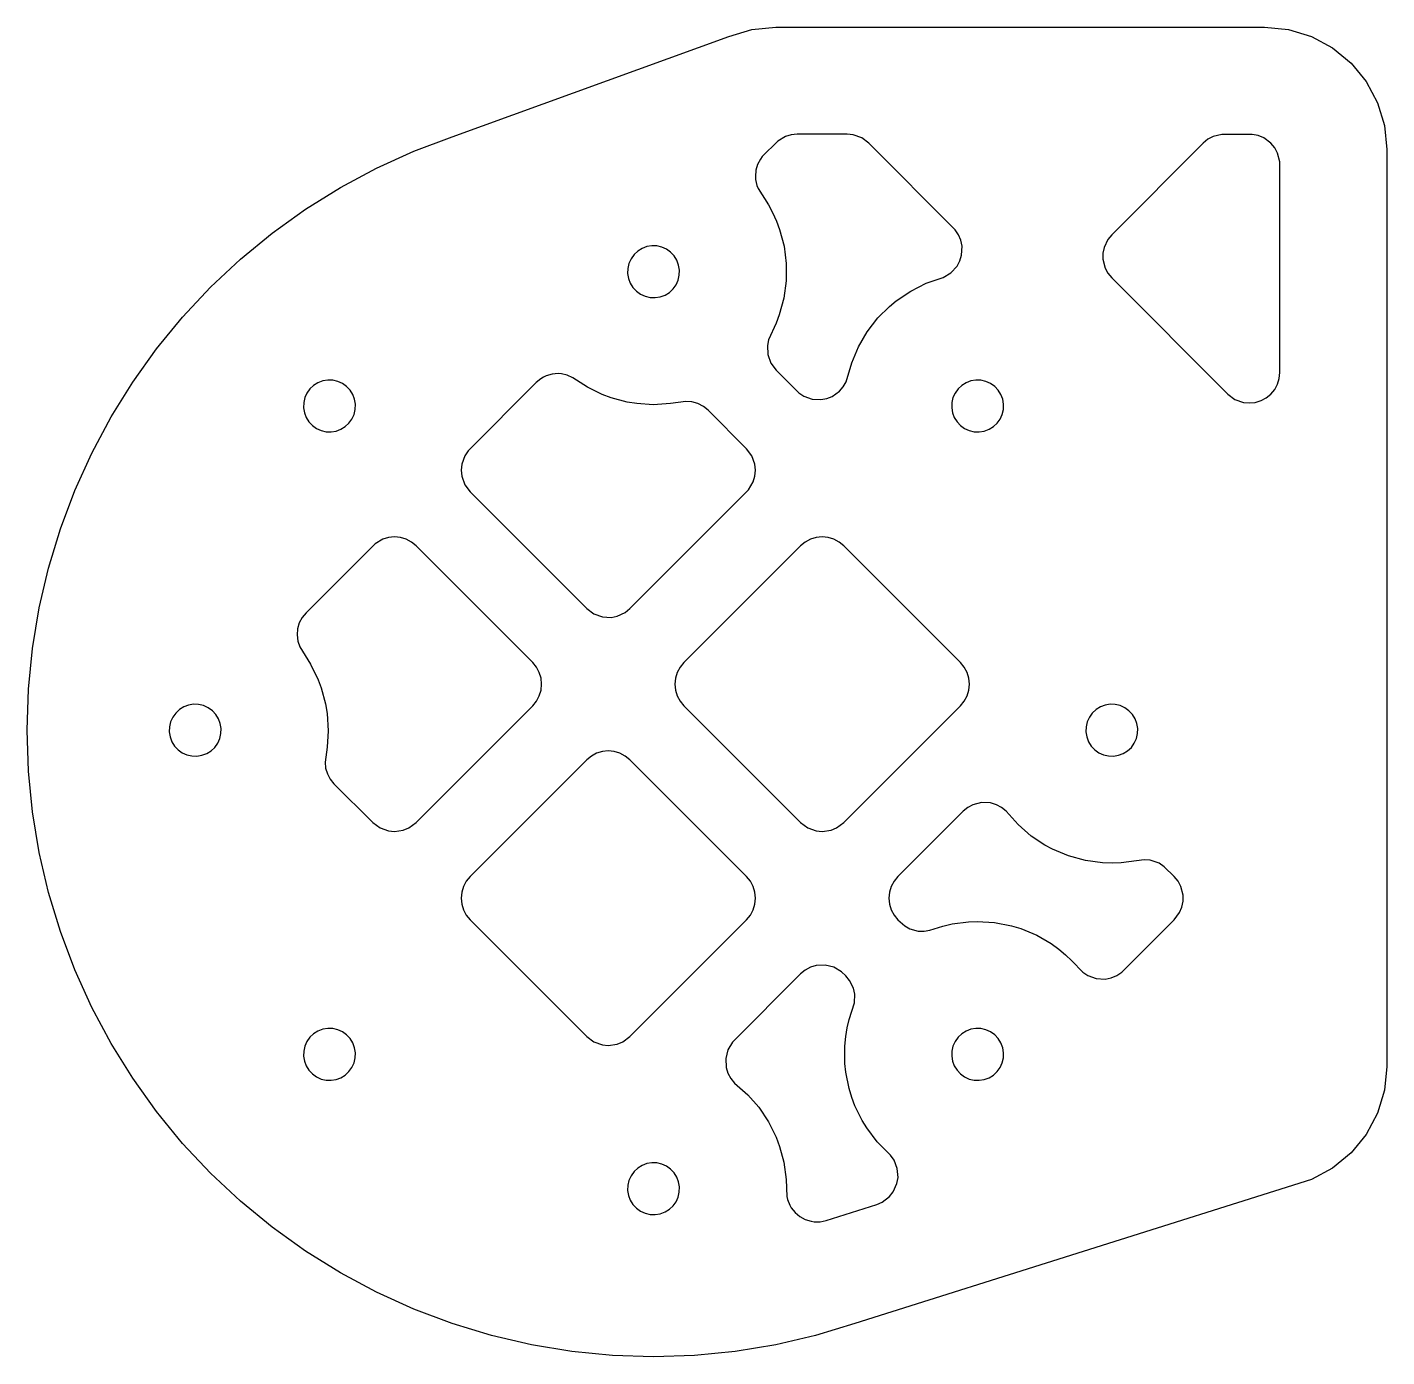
# Model space of a CAD drawing. Header units: millimetres. Extents: x 0 to 89, y 0 to 87.
import ezdxf

# ---------------------------------------------------------------- set-up
doc = ezdxf.new("R2010")
doc.units = ezdxf.units.MM
doc.layers.add('CUT', color=1, linetype='Continuous')

msp = doc.modelspace()

# ---------------------------------------------------------------- linework, layer by layer
at = {"layer": 'CUT'}
for points in [[(41, 0), (38.318, 0.088), (35.648, 0.351), (33.001, 0.788), (30.388, 1.397), (27.821, 2.176), (25.31, 3.121), (22.866, 4.228), (20.5, 5.493), (18.222, 6.91), (16.041, 8.473), (13.967, 10.175), (12.009, 12.009), (10.175, 13.967), (8.473, 16.041), (6.91, 18.222), (5.493, 20.5), (4.228, 22.866), (3.121, 25.31), (2.176, 27.821), (1.397, 30.388), (0.788, 33.001), (0.351, 35.648), (0.088, 38.318), (0, 41), (0.088, 43.682), (0.351, 46.352), (0.788, 48.999), (1.397, 51.612), (2.176, 54.179), (3.121, 56.69), (4.228, 59.134), (5.493, 61.5), (6.91, 63.778), (8.473, 65.959), (10.175, 68.033), (12.009, 69.991), (13.967, 71.825), (16.041, 73.527), (18.222, 75.09), (20.5, 76.507), (22.866, 77.772), (25.31, 78.879), (27.821, 79.824), (45.939, 86.391), (47.439, 86.846), (49, 87), (81, 87), (82.561, 86.846), (84.061, 86.391), (85.445, 85.652), (86.657, 84.657), (87.652, 83.445), (88.391, 82.061), (88.846, 80.561), (89, 79), (89, 19), (88.846, 17.439), (88.391, 15.939), (87.652, 14.555), (86.657, 13.343), (85.445, 12.348), (84.061, 11.609), (54.179, 2.176), (51.612, 1.397), (48.999, 0.788), (46.352, 0.351), (43.682, 0.088), (41, 0)], [(51.381, 62.665), (51.958, 62.63), (52.338, 62.7), (52.697, 62.841), (53.169, 63.175), (53.422, 63.467), (53.613, 63.803), (53.983, 65.042), (54.422, 66.092), (54.995, 67.075), (55.692, 67.976), (56.451, 68.735), (56.889, 69.098), (57.834, 69.734), (58.853, 70.241), (59.969, 70.633), (60.472, 70.935), (60.866, 71.369), (61.051, 71.715), (61.165, 72.09), (61.194, 72.677), (61.117, 73.061), (60.967, 73.423), (60.749, 73.749), (55.098, 79.414), (54.627, 79.764), (54.074, 79.962), (53.684, 80), (50.396, 80), (50.006, 79.962), (49.63, 79.848), (49.127, 79.546), (48.119, 78.537), (48, 78.376), (47.813, 78.02), (47.701, 77.635), (47.668, 77.235), (47.682, 77.034), (47.77, 76.643), (47.842, 76.455), (48.52, 75.38), (48.791, 74.878), (49.053, 74.3), (49.251, 73.766), (49.542, 72.666), (49.686, 71.537), (49.682, 70.398), (49.529, 69.27), (49.23, 68.172), (49.028, 67.639), (48.529, 66.55), (48.452, 66.165), (48.481, 65.579), (48.679, 65.026), (49.028, 64.555), (50.518, 63.079), (50.838, 62.863), (51.381, 62.665)], [(79.61, 62.45), (80, 62.412), (80.39, 62.45), (80.765, 62.564), (81.111, 62.749), (81.414, 62.997), (81.663, 63.301), (81.848, 63.646), (81.962, 64.022), (82, 64.412), (81.99, 78.196), (81.848, 78.765), (81.663, 79.111), (81.414, 79.414), (80.943, 79.764), (80.581, 79.914), (80.196, 79.99), (78.2, 79.99), (77.63, 79.848), (77.285, 79.663), (76.982, 79.414), (70.99, 73.422), (70.741, 73.119), (70.49, 72.589), (70.413, 72.204), (70.413, 71.812), (70.556, 71.243), (70.741, 70.897), (70.99, 70.594), (78.586, 62.997), (79.057, 62.648), (79.61, 62.45)], [(40.778, 69.315), (41.111, 69.304), (41.44, 69.358), (41.752, 69.475), (42.035, 69.651), (42.278, 69.879), (42.472, 70.15), (42.61, 70.454), (42.685, 70.778), (42.696, 71.111), (42.642, 71.44), (42.525, 71.752), (42.349, 72.035), (42.121, 72.278), (41.85, 72.472), (41.546, 72.61), (41.222, 72.685), (40.889, 72.696), (40.56, 72.642), (40.248, 72.525), (39.965, 72.349), (39.722, 72.121), (39.528, 71.85), (39.39, 71.546), (39.315, 71.222), (39.304, 70.889), (39.358, 70.56), (39.475, 70.248), (39.651, 69.965), (39.879, 69.722), (40.15, 69.528), (40.454, 69.39), (40.778, 69.315)], [(37.65, 48.41), (38.236, 48.382), (38.62, 48.458), (39.151, 48.709), (39.454, 48.958), (47.222, 56.739), (47.524, 57.243), (47.637, 57.618), (47.676, 58.008), (47.637, 58.398), (47.44, 58.951), (47.09, 59.422), (44.579, 61.933), (44.265, 62.189), (43.906, 62.376), (43.517, 62.488), (43.113, 62.518), (42.103, 62.368), (40.967, 62.297), (39.897, 62.368), (39.27, 62.471), (38.234, 62.749), (37.639, 62.972), (36.677, 63.447), (35.724, 64.066), (35.357, 64.23), (34.966, 64.318), (34.765, 64.332), (34.365, 64.299), (33.98, 64.187), (33.797, 64.102), (33.624, 64), (33.314, 63.746), (28.858, 59.277), (28.64, 58.951), (28.442, 58.398), (28.404, 58.008), (28.442, 57.618), (28.64, 57.065), (28.99, 56.594), (36.626, 48.958), (37.097, 48.608), (37.65, 48.41)], [(19.565, 60.528), (19.898, 60.517), (20.227, 60.571), (20.539, 60.689), (20.822, 60.865), (21.065, 61.092), (21.259, 61.363), (21.397, 61.667), (21.472, 61.991), (21.483, 62.324), (21.429, 62.653), (21.311, 62.965), (21.135, 63.248), (20.908, 63.491), (20.637, 63.685), (20.333, 63.823), (20.009, 63.899), (19.676, 63.91), (19.347, 63.855), (19.035, 63.738), (18.752, 63.562), (18.509, 63.334), (18.315, 63.063), (18.177, 62.76), (18.101, 62.435), (18.09, 62.102), (18.145, 61.773), (18.262, 61.461), (18.438, 61.178), (18.666, 60.935), (18.937, 60.741), (19.24, 60.603), (19.565, 60.528)], [(61.991, 60.528), (62.324, 60.517), (62.653, 60.571), (62.965, 60.689), (63.248, 60.865), (63.491, 61.092), (63.685, 61.363), (63.823, 61.667), (63.899, 61.991), (63.91, 62.324), (63.855, 62.653), (63.738, 62.965), (63.562, 63.248), (63.334, 63.491), (63.063, 63.685), (62.76, 63.823), (62.435, 63.899), (62.102, 63.91), (61.773, 63.855), (61.461, 63.738), (61.178, 63.562), (60.935, 63.334), (60.741, 63.063), (60.603, 62.76), (60.528, 62.435), (60.517, 62.102), (60.571, 61.773), (60.689, 61.461), (60.865, 61.178), (61.092, 60.935), (61.363, 60.741), (61.667, 60.603), (61.991, 60.528)], [(23.65, 34.41), (24.04, 34.372), (24.62, 34.458), (24.983, 34.608), (25.454, 34.958), (33.09, 42.594), (33.339, 42.897), (33.524, 43.243), (33.637, 43.618), (33.676, 44.008), (33.637, 44.398), (33.524, 44.773), (33.339, 45.119), (33.09, 45.422), (25.454, 53.058), (25.151, 53.307), (24.805, 53.492), (24.43, 53.606), (24.04, 53.644), (23.65, 53.606), (23.274, 53.492), (22.771, 53.19), (18.254, 48.686), (18, 48.376), (17.813, 48.02), (17.701, 47.635), (17.668, 47.235), (17.716, 46.836), (17.842, 46.455), (18.553, 45.323), (19.053, 44.3), (19.251, 43.766), (19.529, 42.73), (19.632, 42.103), (19.703, 40.967), (19.632, 39.897), (19.497, 38.914), (19.536, 38.524), (19.65, 38.149), (19.835, 37.803), (20.083, 37.5), (22.626, 34.958), (23.097, 34.608), (23.65, 34.41)], [(51.65, 34.41), (52.04, 34.372), (52.62, 34.458), (52.983, 34.608), (53.454, 34.958), (61.09, 42.594), (61.339, 42.897), (61.524, 43.243), (61.637, 43.618), (61.676, 44.008), (61.637, 44.398), (61.524, 44.773), (61.339, 45.119), (61.09, 45.422), (53.454, 53.058), (53.151, 53.307), (52.805, 53.492), (52.43, 53.606), (52.04, 53.644), (51.65, 53.606), (51.274, 53.492), (50.929, 53.307), (50.626, 53.058), (42.99, 45.422), (42.741, 45.119), (42.556, 44.773), (42.442, 44.398), (42.404, 44.008), (42.442, 43.618), (42.556, 43.243), (42.741, 42.897), (42.99, 42.594), (50.626, 34.958), (51.097, 34.608), (51.65, 34.41)], [(10.778, 39.315), (11.111, 39.304), (11.44, 39.358), (11.752, 39.475), (12.035, 39.651), (12.278, 39.879), (12.472, 40.15), (12.61, 40.454), (12.685, 40.778), (12.696, 41.111), (12.642, 41.44), (12.525, 41.752), (12.349, 42.035), (12.121, 42.278), (11.85, 42.472), (11.546, 42.61), (11.222, 42.685), (10.889, 42.696), (10.56, 42.642), (10.248, 42.525), (9.965, 42.349), (9.722, 42.121), (9.528, 41.85), (9.39, 41.546), (9.315, 41.222), (9.304, 40.889), (9.358, 40.56), (9.475, 40.248), (9.651, 39.965), (9.879, 39.722), (10.15, 39.528), (10.454, 39.39), (10.778, 39.315)], [(70.778, 39.315), (71.111, 39.304), (71.44, 39.358), (71.752, 39.475), (72.035, 39.651), (72.278, 39.879), (72.472, 40.15), (72.61, 40.454), (72.685, 40.778), (72.696, 41.111), (72.642, 41.44), (72.525, 41.752), (72.349, 42.035), (72.121, 42.278), (71.85, 42.472), (71.546, 42.61), (71.222, 42.685), (70.889, 42.696), (70.56, 42.642), (70.248, 42.525), (69.965, 42.349), (69.722, 42.121), (69.528, 41.85), (69.39, 41.546), (69.315, 41.222), (69.304, 40.889), (69.358, 40.56), (69.475, 40.248), (69.651, 39.965), (69.879, 39.722), (70.15, 39.528), (70.454, 39.39), (70.778, 39.315)], [(37.65, 20.41), (38.04, 20.372), (38.62, 20.458), (38.983, 20.608), (39.454, 20.958), (47.09, 28.594), (47.339, 28.897), (47.524, 29.243), (47.637, 29.618), (47.676, 30.008), (47.637, 30.398), (47.524, 30.773), (47.339, 31.119), (47.09, 31.422), (39.454, 39.058), (39.151, 39.307), (38.805, 39.492), (38.43, 39.606), (38.04, 39.644), (37.65, 39.606), (37.274, 39.492), (36.929, 39.307), (36.626, 39.058), (28.99, 31.422), (28.741, 31.119), (28.556, 30.773), (28.442, 30.398), (28.404, 30.008), (28.442, 29.618), (28.556, 29.243), (28.741, 28.897), (28.99, 28.594), (36.626, 20.958), (37.097, 20.608), (37.65, 20.41)], [(69.985, 24.745), (70.571, 24.717), (70.955, 24.793), (71.318, 24.943), (71.644, 25.161), (75.09, 28.594), (75.44, 29.065), (75.59, 29.427), (75.666, 29.812), (75.666, 30.204), (75.524, 30.773), (75.339, 31.119), (75.09, 31.422), (74.429, 32.069), (74.09, 32.292), (73.906, 32.376), (73.517, 32.488), (73.113, 32.518), (71.602, 32.318), (71.033, 32.297), (70.398, 32.318), (69.27, 32.471), (68.172, 32.77), (67.122, 33.209), (66.62, 33.48), (65.728, 34.076), (64.869, 34.823), (64.089, 35.693), (63.786, 35.942), (63.44, 36.127), (63.065, 36.241), (62.479, 36.269), (61.91, 36.127), (61.564, 35.942), (61.261, 35.693), (56.99, 31.422), (56.741, 31.119), (56.556, 30.773), (56.442, 30.398), (56.404, 30.008), (56.442, 29.618), (56.556, 29.243), (56.741, 28.897), (56.99, 28.594), (57.446, 28.189), (57.78, 28.007), (58.332, 27.86), (58.713, 27.851), (59.089, 27.915), (59.929, 28.184), (60.547, 28.329), (61.611, 28.469), (62.18, 28.489), (63.317, 28.419), (64.434, 28.201), (65.042, 28.017), (65.574, 27.815), (66.092, 27.578), (67.021, 27.041), (67.537, 26.671), (67.976, 26.308), (68.39, 25.917), (69.106, 25.161), (69.432, 24.943), (69.985, 24.745)], [(51.308, 8.869), (51.507, 8.84), (51.908, 8.842), (52.301, 8.924), (55.611, 9.968), (55.975, 10.124), (56.446, 10.485), (56.692, 10.795), (56.935, 11.336), (57.003, 11.726), (56.959, 12.318), (56.744, 12.87), (56.514, 13.193), (55.649, 14.073), (54.959, 14.979), (54.66, 15.464), (54.185, 16.426), (53.983, 16.958), (53.799, 17.566), (53.589, 18.618), (53.531, 19.185), (53.527, 20.323), (53.589, 20.955), (53.684, 21.517), (53.816, 22.071), (54.152, 23.167), (54.167, 23.737), (54.086, 24.11), (53.837, 24.624), (53.594, 24.918), (53.309, 25.19), (52.805, 25.492), (52.236, 25.634), (51.65, 25.606), (51.274, 25.492), (50.929, 25.307), (50.626, 25.058), (46.175, 20.594), (45.873, 20.09), (45.731, 19.521), (45.759, 18.935), (45.873, 18.56), (46.058, 18.214), (46.307, 17.911), (47.177, 17.131), (47.884, 16.324), (48.52, 15.38), (49.028, 14.361), (49.251, 13.766), (49.529, 12.73), (49.682, 11.602), (49.728, 10.496), (49.771, 10.3), (49.916, 9.926), (50.016, 9.751), (50.265, 9.437), (50.572, 9.179), (50.925, 8.987), (51.308, 8.869)], [(19.565, 18.101), (19.898, 18.09), (20.227, 18.145), (20.539, 18.262), (20.822, 18.438), (21.065, 18.666), (21.259, 18.937), (21.397, 19.24), (21.472, 19.565), (21.483, 19.898), (21.429, 20.227), (21.311, 20.539), (21.135, 20.822), (20.908, 21.065), (20.637, 21.259), (20.333, 21.397), (20.009, 21.472), (19.676, 21.483), (19.347, 21.429), (19.035, 21.311), (18.752, 21.135), (18.509, 20.908), (18.315, 20.637), (18.177, 20.333), (18.101, 20.009), (18.09, 19.676), (18.145, 19.347), (18.262, 19.035), (18.438, 18.752), (18.666, 18.509), (18.937, 18.315), (19.24, 18.177), (19.565, 18.101)], [(61.991, 18.101), (62.324, 18.09), (62.653, 18.145), (62.965, 18.262), (63.248, 18.438), (63.491, 18.666), (63.685, 18.937), (63.823, 19.24), (63.899, 19.565), (63.91, 19.898), (63.855, 20.227), (63.738, 20.539), (63.562, 20.822), (63.334, 21.065), (63.063, 21.259), (62.76, 21.397), (62.435, 21.472), (62.102, 21.483), (61.773, 21.429), (61.461, 21.311), (61.178, 21.135), (60.935, 20.908), (60.741, 20.637), (60.603, 20.333), (60.528, 20.009), (60.517, 19.676), (60.571, 19.347), (60.689, 19.035), (60.865, 18.752), (61.092, 18.509), (61.363, 18.315), (61.667, 18.177), (61.991, 18.101)], [(40.778, 9.315), (41.111, 9.304), (41.44, 9.358), (41.752, 9.475), (42.035, 9.651), (42.278, 9.879), (42.472, 10.15), (42.61, 10.454), (42.685, 10.778), (42.696, 11.111), (42.642, 11.44), (42.525, 11.752), (42.349, 12.035), (42.121, 12.278), (41.85, 12.472), (41.546, 12.61), (41.222, 12.685), (40.889, 12.696), (40.56, 12.642), (40.248, 12.525), (39.965, 12.349), (39.722, 12.121), (39.528, 11.85), (39.39, 11.546), (39.315, 11.222), (39.304, 10.889), (39.358, 10.56), (39.475, 10.248), (39.651, 9.965), (39.879, 9.722), (40.15, 9.528), (40.454, 9.39), (40.778, 9.315)]]:
    msp.add_lwpolyline(points, close=True, dxfattribs=at)

doc.saveas('drawing.dxf')
